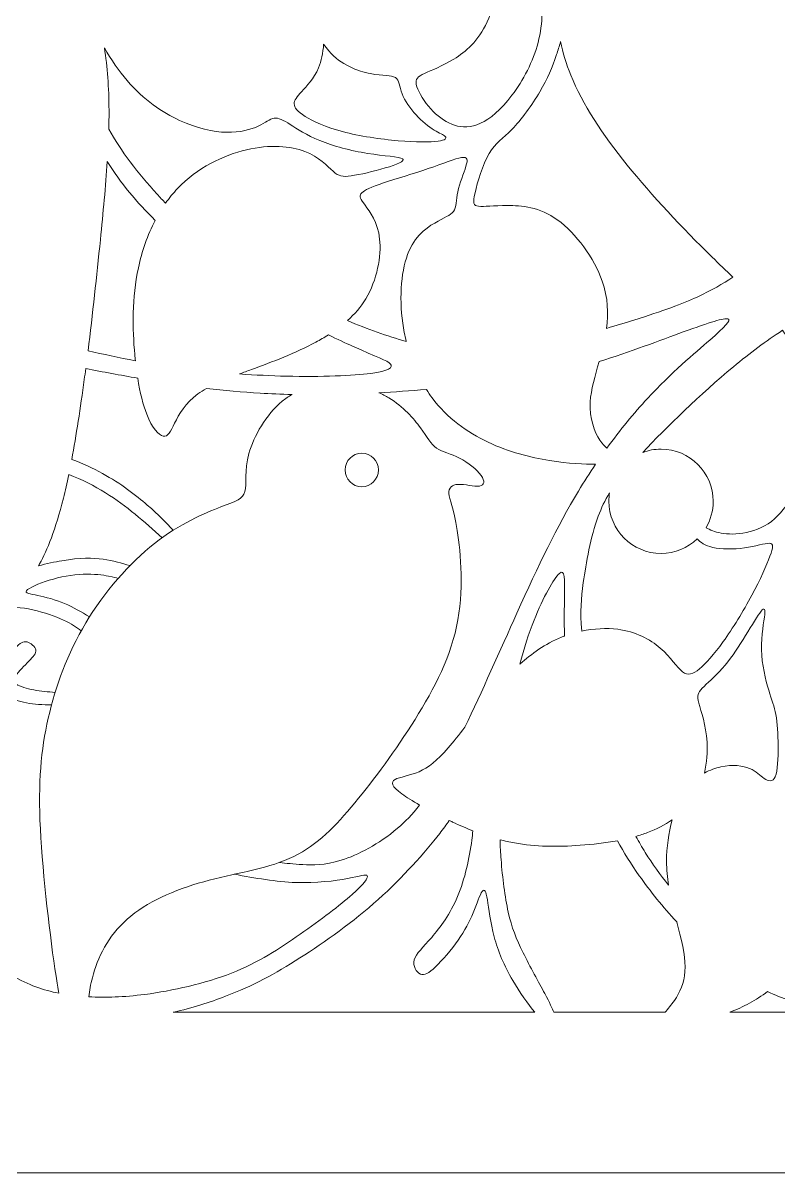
# Model space of a CAD drawing. Header units: millimetres. Extents: x -101 to 100, y -2 to 86.
# Drawn here: x -85.71 to -55.92, y 12.82 to 58.15 of the extents above; entities that cross this region are included whole.
import ezdxf

# ---------------------------------------------------------------- set-up
doc = ezdxf.new("R2010")
doc.units = ezdxf.units.MM
doc.header["$MEASUREMENT"] = 0
doc.layers.add('Layer 1', color=7, linetype='Continuous')

msp = doc.modelspace()

# ---------------------------------------------------------------- linework, layer by layer
at = {"layer": 'Layer 1', "lineweight": 9}
for points, knots in [([(-0.752, 86.205), (-3.659, 86.205), (-6.567, 86.205), (-11.62, 85.466), (-11.62, 85.466), (-16.674, 84.728), (-23.874, 83.251), (-31.419, 81.174), (-31.419, 81.174), (-38.965, 79.097), (-46.857, 76.421), (-54.61, 74.436), (-54.61, 74.436), (-62.364, 72.452), (-69.979, 71.159), (-76.671, 71.113), (-76.671, 71.113), (-83.363, 71.067), (-89.132, 72.267), (-93.101, 73.536), (-93.101, 73.536), (-97.07, 74.805), (-99.239, 76.144), (-101.408, 77.482), (-101.408, 77.482), (-101.408, 77.482), (-101.408, 12.824), (-101.408, 12.824), (-101.408, 12.824), (-101.408, 12.824), (-0.752, 12.824), (-0.752, 12.824), (-0.752, 12.824), (-0.752, 12.824), (99.904, 12.824), (99.904, 12.824), (99.904, 12.824), (99.904, 12.824), (99.904, 77.482), (99.904, 77.482), (99.904, 77.482), (97.735, 76.144), (95.566, 74.805), (91.597, 73.536), (91.597, 73.536), (87.628, 72.267), (81.859, 71.067), (75.167, 71.113), (75.167, 71.113), (68.475, 71.159), (60.86, 72.452), (53.106, 74.436), (53.106, 74.436), (45.353, 76.421), (37.461, 79.097), (29.915, 81.174), (29.915, 81.174), (22.37, 83.251), (15.17, 84.728), (10.116, 85.466), (10.116, 85.466), (5.063, 86.205), (2.155, 86.205), (-0.752, 86.205)], [0, 0, 0, 0, 0.058824, 0.058824, 0.058824, 0.058824, 0.117647, 0.117647, 0.117647, 0.117647, 0.176471, 0.176471, 0.176471, 0.176471, 0.235294, 0.235294, 0.235294, 0.235294, 0.294118, 0.294118, 0.294118, 0.294118, 0.352941, 0.352941, 0.352941, 0.352941, 0.411765, 0.411765, 0.411765, 0.411765, 0.470588, 0.470588, 0.470588, 0.470588, 0.529412, 0.529412, 0.529412, 0.529412, 0.588235, 0.588235, 0.588235, 0.588235, 0.647059, 0.647059, 0.647059, 0.647059, 0.705882, 0.705882, 0.705882, 0.705882, 0.764706, 0.764706, 0.764706, 0.764706, 0.823529, 0.823529, 0.823529, 0.823529, 0.882353, 0.882353, 0.882353, 0.882353, 1, 1, 1, 1]), ([(-67.096, 63.403), (-67.09, 63.397), (-67.084, 63.391), (-67.079, 63.386), (-67.079, 63.386), (-66.467, 62.774), (-66.167, 62.186), (-65.89, 61.476), (-65.89, 61.476), (-65.613, 60.767), (-65.359, 59.936), (-65.284, 59.134), (-65.284, 59.134), (-65.209, 58.332), (-65.313, 57.559), (-65.596, 56.821), (-65.596, 56.821), (-65.879, 56.082), (-66.34, 55.378), (-66.773, 54.905), (-66.773, 54.905), (-67.205, 54.432), (-67.609, 54.19), (-67.967, 54.098), (-67.967, 54.098), (-68.325, 54.005), (-68.636, 54.063), (-68.93, 54.207), (-68.93, 54.207), (-69.225, 54.351), (-69.502, 54.582), (-69.738, 54.871), (-69.738, 54.871), (-69.975, 55.159), (-70.171, 55.505), (-70.217, 55.724), (-70.217, 55.724), (-70.263, 55.944), (-70.159, 56.036), (-69.893, 56.16), (-69.893, 56.16), (-69.626, 56.284), (-69.197, 56.441), (-68.735, 56.726), (-68.735, 56.726), (-68.272, 57.012), (-67.776, 57.427), (-67.424, 58.194), (-67.424, 58.194), (-67.072, 58.962), (-66.864, 60.081), (-66.887, 61.235), (-66.887, 61.235), (-66.902, 61.969), (-67.01, 62.717), (-67.096, 63.403)], [0, 0, 0, 0, 0.066667, 0.066667, 0.066667, 0.066667, 0.133333, 0.133333, 0.133333, 0.133333, 0.2, 0.2, 0.2, 0.2, 0.266667, 0.266667, 0.266667, 0.266667, 0.333333, 0.333333, 0.333333, 0.333333, 0.4, 0.4, 0.4, 0.4, 0.466667, 0.466667, 0.466667, 0.466667, 0.533333, 0.533333, 0.533333, 0.533333, 0.6, 0.6, 0.6, 0.6, 0.666667, 0.666667, 0.666667, 0.666667, 0.733333, 0.733333, 0.733333, 0.733333, 0.8, 0.8, 0.8, 0.8, 0.866667, 0.866667, 0.866667, 0.866667, 1, 1, 1, 1]), ([(-82.507, 57.167), (-82.39, 56.427), (-82.328, 55.609), (-82.324, 54.708), (-82.324, 54.708), (-82.323, 54.467), (-82.327, 54.22), (-82.334, 53.968), (-82.334, 53.968), (-81.866, 53.111), (-81.176, 52.219), (-80.431, 51.401), (-80.431, 51.401), (-80.321, 51.281), (-80.21, 51.162), (-80.098, 51.045), (-80.098, 51.045), (-79.953, 51.251), (-79.795, 51.445), (-79.625, 51.624), (-79.625, 51.624), (-78.852, 52.437), (-77.825, 52.933), (-76.905, 53.15), (-76.905, 53.15), (-75.985, 53.366), (-75.172, 53.303), (-74.606, 53.086), (-74.606, 53.086), (-74.041, 52.87), (-73.724, 52.501), (-73.496, 52.302), (-73.496, 52.302), (-73.268, 52.103), (-73.13, 52.074), (-72.786, 52.123), (-72.786, 52.123), (-72.443, 52.172), (-71.895, 52.299), (-71.442, 52.434), (-71.442, 52.434), (-70.989, 52.57), (-70.632, 52.714), (-70.756, 52.798), (-70.756, 52.798), (-70.88, 52.881), (-71.485, 52.905), (-72.137, 53.008), (-72.137, 53.008), (-72.789, 53.112), (-73.487, 53.297), (-74.018, 53.513), (-74.018, 53.513), (-74.549, 53.73), (-74.912, 53.978), (-75.186, 54.151), (-75.186, 54.151), (-75.46, 54.324), (-75.645, 54.422), (-75.818, 54.396), (-75.818, 54.396), (-75.991, 54.37), (-76.153, 54.22), (-76.444, 54.084), (-76.444, 54.084), (-76.735, 53.949), (-77.156, 53.828), (-77.687, 53.839), (-77.687, 53.839), (-78.218, 53.851), (-78.858, 53.995), (-79.542, 54.309), (-79.542, 54.309), (-80.225, 54.624), (-80.952, 55.108), (-81.613, 55.881), (-81.613, 55.881), (-81.935, 56.258), (-82.242, 56.704), (-82.507, 57.167)], [0, 0, 0, 0, 0.047619, 0.047619, 0.047619, 0.047619, 0.095238, 0.095238, 0.095238, 0.095238, 0.142857, 0.142857, 0.142857, 0.142857, 0.190476, 0.190476, 0.190476, 0.190476, 0.238095, 0.238095, 0.238095, 0.238095, 0.285714, 0.285714, 0.285714, 0.285714, 0.333333, 0.333333, 0.333333, 0.333333, 0.380952, 0.380952, 0.380952, 0.380952, 0.428571, 0.428571, 0.428571, 0.428571, 0.47619, 0.47619, 0.47619, 0.47619, 0.52381, 0.52381, 0.52381, 0.52381, 0.571429, 0.571429, 0.571429, 0.571429, 0.619048, 0.619048, 0.619048, 0.619048, 0.666667, 0.666667, 0.666667, 0.666667, 0.714286, 0.714286, 0.714286, 0.714286, 0.761905, 0.761905, 0.761905, 0.761905, 0.809524, 0.809524, 0.809524, 0.809524, 0.857143, 0.857143, 0.857143, 0.857143, 0.904762, 0.904762, 0.904762, 0.904762, 1, 1, 1, 1]), ([(-73.868, 57.315), (-73.805, 57.219), (-73.738, 57.129), (-73.666, 57.047), (-73.666, 57.047), (-73.187, 56.493), (-72.518, 56.25), (-72.022, 56.152), (-72.022, 56.152), (-71.526, 56.054), (-71.203, 56.101), (-71.041, 55.997), (-71.041, 55.997), (-70.88, 55.893), (-70.88, 55.639), (-70.776, 55.362), (-70.776, 55.362), (-70.672, 55.085), (-70.464, 54.785), (-70.228, 54.528), (-70.228, 54.528), (-69.991, 54.272), (-69.726, 54.058), (-69.512, 53.926), (-69.512, 53.926), (-69.299, 53.793), (-69.137, 53.741), (-69.077, 53.675), (-69.077, 53.675), (-69.016, 53.608), (-69.057, 53.528), (-69.359, 53.487), (-69.359, 53.487), (-69.662, 53.447), (-70.228, 53.447), (-70.926, 53.507), (-70.926, 53.507), (-71.624, 53.568), (-72.455, 53.689), (-73.121, 53.865), (-73.121, 53.865), (-73.787, 54.041), (-74.289, 54.272), (-74.598, 54.465), (-74.598, 54.465), (-74.906, 54.658), (-75.022, 54.814), (-75.027, 54.958), (-75.027, 54.958), (-75.033, 55.103), (-74.929, 55.235), (-74.733, 55.446), (-74.733, 55.446), (-74.537, 55.656), (-74.249, 55.945), (-74.07, 56.383), (-74.07, 56.383), (-73.962, 56.648), (-73.894, 56.969), (-73.868, 57.315)], [0, 0, 0, 0, 0.0625, 0.0625, 0.0625, 0.0625, 0.125, 0.125, 0.125, 0.125, 0.1875, 0.1875, 0.1875, 0.1875, 0.25, 0.25, 0.25, 0.25, 0.3125, 0.3125, 0.3125, 0.3125, 0.375, 0.375, 0.375, 0.375, 0.4375, 0.4375, 0.4375, 0.4375, 0.5, 0.5, 0.5, 0.5, 0.5625, 0.5625, 0.5625, 0.5625, 0.625, 0.625, 0.625, 0.625, 0.6875, 0.6875, 0.6875, 0.6875, 0.75, 0.75, 0.75, 0.75, 0.8125, 0.8125, 0.8125, 0.8125, 0.875, 0.875, 0.875, 0.875, 1, 1, 1, 1]), ([(-62.722, 46.112), (-62.34, 46.222), (-61.976, 46.333), (-61.644, 46.437), (-61.644, 46.437), (-60.493, 46.797), (-59.732, 47.08), (-59.146, 47.348), (-59.146, 47.348), (-58.561, 47.616), (-58.151, 47.87), (-57.741, 48.125), (-57.741, 48.125), (-58.01, 48.386), (-58.286, 48.651), (-58.562, 48.922), (-58.562, 48.922), (-59.739, 50.075), (-60.927, 51.333), (-61.908, 52.55), (-61.908, 52.55), (-62.888, 53.767), (-63.661, 54.944), (-64.129, 56.092), (-64.129, 56.092), (-64.309, 56.534), (-64.443, 56.973), (-64.537, 57.414), (-64.537, 57.414), (-64.581, 57.23), (-64.635, 57.064), (-64.688, 56.905), (-64.688, 56.905), (-64.863, 56.389), (-65.042, 55.956), (-65.347, 55.44), (-65.347, 55.44), (-65.653, 54.924), (-66.086, 54.324), (-66.446, 53.952), (-66.446, 53.952), (-66.807, 53.58), (-67.095, 53.435), (-67.346, 53.005), (-67.346, 53.005), (-67.597, 52.576), (-67.811, 51.86), (-67.903, 51.454), (-67.903, 51.454), (-67.995, 51.047), (-67.966, 50.949), (-67.761, 50.926), (-67.761, 50.926), (-67.557, 50.903), (-67.176, 50.955), (-66.628, 50.955), (-66.628, 50.955), (-66.08, 50.955), (-65.365, 50.903), (-64.646, 50.383), (-64.646, 50.383), (-63.928, 49.864), (-63.207, 48.878), (-62.89, 47.975), (-62.89, 47.975), (-62.659, 47.318), (-62.642, 46.705), (-62.722, 46.112)], [0, 0, 0, 0, 0.055556, 0.055556, 0.055556, 0.055556, 0.111111, 0.111111, 0.111111, 0.111111, 0.166667, 0.166667, 0.166667, 0.166667, 0.222222, 0.222222, 0.222222, 0.222222, 0.277778, 0.277778, 0.277778, 0.277778, 0.333333, 0.333333, 0.333333, 0.333333, 0.388889, 0.388889, 0.388889, 0.388889, 0.444444, 0.444444, 0.444444, 0.444444, 0.5, 0.5, 0.5, 0.5, 0.555556, 0.555556, 0.555556, 0.555556, 0.611111, 0.611111, 0.611111, 0.611111, 0.666667, 0.666667, 0.666667, 0.666667, 0.722222, 0.722222, 0.722222, 0.722222, 0.777778, 0.777778, 0.777778, 0.777778, 0.833333, 0.833333, 0.833333, 0.833333, 0.888889, 0.888889, 0.888889, 0.888889, 1, 1, 1, 1]), ([(-83.151, 45.229), (-82.971, 46.671), (-82.811, 48.163), (-82.665, 49.608), (-82.665, 49.608), (-82.557, 50.673), (-82.458, 51.712), (-82.394, 52.693), (-82.394, 52.693), (-81.87, 51.839), (-81.23, 51.077), (-80.507, 50.37), (-80.507, 50.37), (-80.808, 49.792), (-81.03, 49.154), (-81.169, 48.5), (-81.169, 48.5), (-81.419, 47.32), (-81.402, 46.091), (-81.31, 45.079), (-81.31, 45.079), (-81.302, 44.995), (-81.294, 44.913), (-81.286, 44.832), (-81.286, 44.832), (-81.938, 44.957), (-82.545, 45.093), (-83.151, 45.229)], [0, 0, 0, 0, 0.125, 0.125, 0.125, 0.125, 0.25, 0.25, 0.25, 0.25, 0.375, 0.375, 0.375, 0.375, 0.5, 0.5, 0.5, 0.5, 0.625, 0.625, 0.625, 0.625, 0.75, 0.75, 0.75, 0.75, 1, 1, 1, 1]), ([(-72.931, 46.417), (-72.146, 46.089), (-71.364, 45.807), (-70.61, 45.597), (-70.61, 45.597), (-70.669, 45.833), (-70.716, 46.073), (-70.75, 46.314), (-70.75, 46.314), (-70.903, 47.384), (-70.805, 48.468), (-70.505, 49.161), (-70.505, 49.161), (-70.205, 49.853), (-69.703, 50.153), (-69.354, 50.34), (-69.354, 50.34), (-69.005, 50.528), (-68.809, 50.603), (-68.716, 50.79), (-68.716, 50.79), (-68.624, 50.978), (-68.635, 51.278), (-68.552, 51.624), (-68.552, 51.624), (-68.468, 51.97), (-68.289, 52.362), (-68.232, 52.593), (-68.232, 52.593), (-68.174, 52.824), (-68.238, 52.893), (-68.535, 52.821), (-68.535, 52.821), (-68.832, 52.749), (-69.362, 52.535), (-69.965, 52.333), (-69.965, 52.333), (-70.568, 52.132), (-71.243, 51.941), (-71.682, 51.788), (-71.682, 51.788), (-72.12, 51.635), (-72.322, 51.52), (-72.397, 51.416), (-72.397, 51.416), (-72.472, 51.312), (-72.42, 51.22), (-72.235, 50.969), (-72.235, 50.969), (-72.051, 50.718), (-71.733, 50.309), (-71.661, 49.633), (-71.661, 49.633), (-71.589, 48.959), (-71.762, 48.018), (-72.207, 47.28), (-72.207, 47.28), (-72.401, 46.956), (-72.648, 46.672), (-72.931, 46.417)], [0, 0, 0, 0, 0.0625, 0.0625, 0.0625, 0.0625, 0.125, 0.125, 0.125, 0.125, 0.1875, 0.1875, 0.1875, 0.1875, 0.25, 0.25, 0.25, 0.25, 0.3125, 0.3125, 0.3125, 0.3125, 0.375, 0.375, 0.375, 0.375, 0.4375, 0.4375, 0.4375, 0.4375, 0.5, 0.5, 0.5, 0.5, 0.5625, 0.5625, 0.5625, 0.5625, 0.625, 0.625, 0.625, 0.625, 0.6875, 0.6875, 0.6875, 0.6875, 0.75, 0.75, 0.75, 0.75, 0.8125, 0.8125, 0.8125, 0.8125, 0.875, 0.875, 0.875, 0.875, 1, 1, 1, 1]), ([(-63.016, 44.804), (-63.173, 44.238), (-63.334, 43.696), (-63.363, 43.218), (-63.363, 43.218), (-63.403, 42.561), (-63.195, 42.024), (-62.979, 41.701), (-62.979, 41.701), (-62.887, 41.564), (-62.794, 41.465), (-62.709, 41.389), (-62.709, 41.389), (-62.185, 42.111), (-61.643, 42.77), (-61.105, 43.352), (-61.105, 43.352), (-60.171, 44.361), (-59.248, 45.134), (-58.653, 45.653), (-58.653, 45.653), (-58.059, 46.173), (-57.794, 46.438), (-57.938, 46.484), (-57.938, 46.484), (-58.082, 46.53), (-58.636, 46.357), (-59.698, 45.971), (-59.698, 45.971), (-60.584, 45.648), (-61.825, 45.176), (-63.016, 44.804)], [0, 0, 0, 0, 0.111111, 0.111111, 0.111111, 0.111111, 0.222222, 0.222222, 0.222222, 0.222222, 0.333333, 0.333333, 0.333333, 0.333333, 0.444444, 0.444444, 0.444444, 0.444444, 0.555556, 0.555556, 0.555556, 0.555556, 0.666667, 0.666667, 0.666667, 0.666667, 0.777778, 0.777778, 0.777778, 0.777778, 1, 1, 1, 1]), ([(-73.681, 45.856), (-73.84, 45.756), (-74.005, 45.66), (-74.174, 45.569), (-74.174, 45.569), (-74.981, 45.134), (-75.881, 44.799), (-76.715, 44.49), (-76.715, 44.49), (-76.874, 44.432), (-77.03, 44.374), (-77.183, 44.316), (-77.183, 44.316), (-76.56, 44.273), (-75.936, 44.243), (-75.345, 44.228), (-75.345, 44.228), (-73.94, 44.194), (-72.717, 44.246), (-72.01, 44.34), (-72.01, 44.34), (-71.303, 44.434), (-71.112, 44.57), (-71.23, 44.707), (-71.23, 44.707), (-71.348, 44.844), (-71.776, 44.983), (-72.725, 45.41), (-72.725, 45.41), (-73.004, 45.536), (-73.328, 45.686), (-73.681, 45.856)], [0, 0, 0, 0, 0.111111, 0.111111, 0.111111, 0.111111, 0.222222, 0.222222, 0.222222, 0.222222, 0.333333, 0.333333, 0.333333, 0.333333, 0.444444, 0.444444, 0.444444, 0.444444, 0.555556, 0.555556, 0.555556, 0.555556, 0.666667, 0.666667, 0.666667, 0.666667, 0.777778, 0.777778, 0.777778, 0.777778, 1, 1, 1, 1]), ([(-55.789, 46.036), (-56.438, 45.61), (-57.071, 45.137), (-57.722, 44.598), (-57.722, 44.598), (-59.011, 43.53), (-60.375, 42.201), (-61.296, 41.222), (-61.296, 41.222), (-61.071, 41.307), (-60.827, 41.353), (-60.572, 41.353), (-60.572, 41.353), (-59.437, 41.353), (-58.517, 40.433), (-58.517, 39.298), (-58.517, 39.298), (-58.517, 38.917), (-58.62, 38.561), (-58.801, 38.255), (-58.801, 38.255), (-58.632, 38.173), (-58.463, 38.091), (-58.202, 38.044), (-58.202, 38.044), (-57.942, 37.998), (-57.59, 37.986), (-57.209, 38.067), (-57.209, 38.067), (-56.829, 38.148), (-56.419, 38.321), (-56.096, 38.606), (-56.096, 38.606), (-55.773, 38.892), (-55.536, 39.29), (-55.15, 39.743), (-55.15, 39.743), (-54.883, 40.055), (-54.546, 40.394), (-54.167, 40.699), (-54.167, 40.699), (-54.181, 41.112), (-54.184, 41.649), (-54.258, 42.247), (-54.258, 42.247), (-54.385, 43.268), (-54.72, 44.468), (-55.47, 45.593), (-55.47, 45.593), (-55.569, 45.742), (-55.676, 45.89), (-55.789, 46.036)], [0, 0, 0, 0, 0.071429, 0.071429, 0.071429, 0.071429, 0.142857, 0.142857, 0.142857, 0.142857, 0.214286, 0.214286, 0.214286, 0.214286, 0.285714, 0.285714, 0.285714, 0.285714, 0.357143, 0.357143, 0.357143, 0.357143, 0.428571, 0.428571, 0.428571, 0.428571, 0.5, 0.5, 0.5, 0.5, 0.571429, 0.571429, 0.571429, 0.571429, 0.642857, 0.642857, 0.642857, 0.642857, 0.714286, 0.714286, 0.714286, 0.714286, 0.785714, 0.785714, 0.785714, 0.785714, 0.857143, 0.857143, 0.857143, 0.857143, 1, 1, 1, 1]), ([(-84.59, 31.269), (-84.932, 31.28), (-85.274, 31.29), (-85.58, 31.353), (-85.58, 31.353), (-85.887, 31.416), (-86.158, 31.531), (-86.389, 31.543), (-86.389, 31.543), (-86.619, 31.554), (-86.81, 31.462), (-87.266, 31.058), (-87.266, 31.058), (-87.721, 30.654), (-88.442, 29.939), (-88.924, 29.368), (-88.924, 29.368), (-89.406, 28.797), (-89.648, 28.37), (-89.795, 27.764), (-89.795, 27.764), (-89.942, 27.158), (-89.994, 26.374), (-89.839, 25.491), (-89.839, 25.491), (-89.683, 24.609), (-89.319, 23.628), (-88.65, 22.748), (-88.65, 22.748), (-87.981, 21.868), (-87.006, 21.089), (-86.149, 20.602), (-86.149, 20.602), (-85.495, 20.229), (-84.909, 20.027), (-84.302, 19.908), (-84.302, 19.908), (-84.337, 20.107), (-84.374, 20.331), (-84.413, 20.584), (-84.413, 20.584), (-84.637, 22.055), (-84.937, 24.525), (-85.03, 26.382), (-85.03, 26.382), (-85.122, 28.24), (-85.007, 29.486), (-84.718, 30.749), (-84.718, 30.749), (-84.43, 32.013), (-83.968, 33.293), (-83.241, 34.505), (-83.241, 34.505), (-82.514, 35.716), (-81.522, 36.859), (-80.53, 37.637), (-80.53, 37.637), (-79.538, 38.416), (-78.545, 38.832), (-77.922, 39.074), (-77.922, 39.074), (-77.299, 39.316), (-77.045, 39.385), (-76.97, 39.68), (-76.97, 39.68), (-76.895, 39.974), (-76.999, 40.493), (-76.809, 41.18), (-76.809, 41.18), (-76.619, 41.866), (-76.134, 42.72), (-75.499, 43.239), (-75.499, 43.239), (-75.375, 43.341), (-75.245, 43.429), (-75.111, 43.506), (-75.111, 43.506), (-75.545, 43.517), (-75.959, 43.536), (-76.37, 43.56), (-76.37, 43.56), (-77.077, 43.602), (-77.775, 43.663), (-78.485, 43.745), (-78.485, 43.745), (-78.606, 43.677), (-78.719, 43.607), (-78.821, 43.533), (-78.821, 43.533), (-79.325, 43.167), (-79.568, 42.716), (-79.738, 42.382), (-79.738, 42.382), (-79.908, 42.047), (-80.006, 41.828), (-80.185, 41.863), (-80.185, 41.863), (-80.364, 41.897), (-80.624, 42.186), (-80.837, 42.728), (-80.837, 42.728), (-80.98, 43.091), (-81.102, 43.569), (-81.195, 44.149), (-81.195, 44.149), (-81.87, 44.268), (-82.556, 44.397), (-83.241, 44.527), (-83.241, 44.527), (-83.261, 44.382), (-83.28, 44.237), (-83.299, 44.093), (-83.299, 44.093), (-83.452, 42.972), (-83.618, 41.898), (-83.796, 40.949), (-83.796, 40.949), (-83.373, 40.791), (-82.959, 40.602), (-82.575, 40.39), (-82.575, 40.39), (-81.868, 40.001), (-81.262, 39.534), (-80.815, 39.148), (-80.815, 39.148), (-80.368, 38.763), (-80.079, 38.46), (-79.791, 38.157)], [0, 0, 0, 0, 0.030303, 0.030303, 0.030303, 0.030303, 0.060606, 0.060606, 0.060606, 0.060606, 0.090909, 0.090909, 0.090909, 0.090909, 0.121212, 0.121212, 0.121212, 0.121212, 0.151515, 0.151515, 0.151515, 0.151515, 0.181818, 0.181818, 0.181818, 0.181818, 0.212121, 0.212121, 0.212121, 0.212121, 0.242424, 0.242424, 0.242424, 0.242424, 0.272727, 0.272727, 0.272727, 0.272727, 0.30303, 0.30303, 0.30303, 0.30303, 0.333333, 0.333333, 0.333333, 0.333333, 0.363636, 0.363636, 0.363636, 0.363636, 0.393939, 0.393939, 0.393939, 0.393939, 0.424242, 0.424242, 0.424242, 0.424242, 0.454545, 0.454545, 0.454545, 0.454545, 0.484848, 0.484848, 0.484848, 0.484848, 0.515152, 0.515152, 0.515152, 0.515152, 0.545455, 0.545455, 0.545455, 0.545455, 0.575758, 0.575758, 0.575758, 0.575758, 0.606061, 0.606061, 0.606061, 0.606061, 0.636364, 0.636364, 0.636364, 0.636364, 0.666667, 0.666667, 0.666667, 0.666667, 0.69697, 0.69697, 0.69697, 0.69697, 0.727273, 0.727273, 0.727273, 0.727273, 0.757576, 0.757576, 0.757576, 0.757576, 0.787879, 0.787879, 0.787879, 0.787879, 0.818182, 0.818182, 0.818182, 0.818182, 0.848485, 0.848485, 0.848485, 0.848485, 0.878788, 0.878788, 0.878788, 0.878788, 0.909091, 0.909091, 0.909091, 0.909091, 0.939394, 0.939394, 0.939394, 0.939394, 1, 1, 1, 1]), ([(-77.388, 24.597), (-76.565, 24.449), (-75.743, 24.301), (-74.956, 24.273), (-74.956, 24.273), (-74.17, 24.245), (-73.42, 24.337), (-72.924, 24.43), (-72.924, 24.43), (-72.428, 24.522), (-72.185, 24.614), (-72.148, 24.536), (-72.148, 24.536), (-72.11, 24.458), (-72.278, 24.21), (-72.748, 23.795), (-72.748, 23.795), (-73.218, 23.38), (-73.991, 22.797), (-74.796, 22.232), (-74.796, 22.232), (-75.601, 21.666), (-76.437, 21.118), (-77.493, 20.703), (-77.493, 20.703), (-78.549, 20.287), (-79.824, 20.005), (-80.914, 19.863), (-80.914, 19.863), (-81.743, 19.756), (-82.466, 19.73), (-83.125, 19.767), (-83.125, 19.767), (-83.093, 20.004), (-83.049, 20.259), (-82.982, 20.521), (-82.982, 20.521), (-82.78, 21.306), (-82.364, 22.159), (-81.609, 22.829), (-81.609, 22.829), (-80.853, 23.498), (-79.757, 23.982), (-78.592, 24.305), (-78.592, 24.305), (-77.426, 24.628), (-76.192, 24.79), (-75.223, 25.217), (-75.223, 25.217), (-74.253, 25.644), (-73.549, 26.336), (-72.782, 27.242), (-72.782, 27.242), (-72.015, 28.148), (-71.184, 29.267), (-70.411, 30.472), (-70.411, 30.472), (-69.638, 31.678), (-68.923, 32.97), (-68.629, 34.361), (-68.629, 34.361), (-68.334, 35.751), (-68.461, 37.239), (-68.606, 38.145), (-68.606, 38.145), (-68.75, 39.051), (-68.911, 39.374), (-68.929, 39.599), (-68.929, 39.599), (-68.946, 39.824), (-68.819, 39.951), (-68.565, 39.962), (-68.565, 39.962), (-68.311, 39.974), (-67.93, 39.87), (-67.729, 39.899), (-67.729, 39.899), (-67.527, 39.928), (-67.504, 40.089), (-67.665, 40.314), (-67.665, 40.314), (-67.827, 40.539), (-68.173, 40.828), (-68.513, 41.001), (-68.513, 41.001), (-68.854, 41.174), (-69.188, 41.232), (-69.419, 41.393), (-69.419, 41.393), (-69.65, 41.554), (-69.777, 41.82), (-70.048, 42.189), (-70.048, 42.189), (-70.319, 42.558), (-70.734, 43.032), (-71.3, 43.372), (-71.3, 43.372), (-71.423, 43.446), (-71.555, 43.515), (-71.692, 43.576), (-71.692, 43.576), (-71.085, 43.609), (-70.447, 43.653), (-69.816, 43.702), (-69.816, 43.702), (-69.746, 43.591), (-69.673, 43.483), (-69.596, 43.38), (-69.596, 43.38), (-68.999, 42.573), (-68.209, 42.013), (-67.39, 41.626), (-67.39, 41.626), (-66.57, 41.24), (-65.722, 41.026), (-64.972, 40.905), (-64.972, 40.905), (-64.222, 40.784), (-63.57, 40.755), (-63.149, 40.761), (-63.149, 40.761), (-63.381, 40.419), (-63.608, 40.064), (-63.828, 39.7), (-63.828, 39.7), (-64.67, 38.304), (-65.409, 36.758), (-66.251, 34.894), (-66.251, 34.894), (-66.913, 33.43), (-67.639, 31.769), (-68.3, 30.397), (-68.3, 30.397), (-68.532, 30.1), (-68.76, 29.812), (-68.966, 29.575), (-68.966, 29.575), (-69.399, 29.079), (-69.74, 28.802), (-70.109, 28.641), (-70.109, 28.641), (-70.478, 28.479), (-70.876, 28.433), (-71.055, 28.329), (-71.055, 28.329), (-71.234, 28.225), (-71.193, 28.064), (-70.781, 27.764), (-70.781, 27.764), (-70.606, 27.637), (-70.365, 27.485), (-70.084, 27.324), (-70.084, 27.324), (-70.37, 26.962), (-70.655, 26.668), (-70.958, 26.408), (-70.958, 26.408), (-71.685, 25.785), (-72.516, 25.358), (-73.173, 25.151), (-73.173, 25.151), (-73.831, 24.943), (-74.316, 24.954), (-74.692, 24.977), (-74.692, 24.977), (-75.069, 24.999), (-75.338, 25.032), (-75.607, 25.065)], [0, 0, 0, 0, 0.023256, 0.023256, 0.023256, 0.023256, 0.046512, 0.046512, 0.046512, 0.046512, 0.069767, 0.069767, 0.069767, 0.069767, 0.093023, 0.093023, 0.093023, 0.093023, 0.116279, 0.116279, 0.116279, 0.116279, 0.139535, 0.139535, 0.139535, 0.139535, 0.162791, 0.162791, 0.162791, 0.162791, 0.186047, 0.186047, 0.186047, 0.186047, 0.209302, 0.209302, 0.209302, 0.209302, 0.232558, 0.232558, 0.232558, 0.232558, 0.255814, 0.255814, 0.255814, 0.255814, 0.27907, 0.27907, 0.27907, 0.27907, 0.302326, 0.302326, 0.302326, 0.302326, 0.325581, 0.325581, 0.325581, 0.325581, 0.348837, 0.348837, 0.348837, 0.348837, 0.372093, 0.372093, 0.372093, 0.372093, 0.395349, 0.395349, 0.395349, 0.395349, 0.418605, 0.418605, 0.418605, 0.418605, 0.44186, 0.44186, 0.44186, 0.44186, 0.465116, 0.465116, 0.465116, 0.465116, 0.488372, 0.488372, 0.488372, 0.488372, 0.511628, 0.511628, 0.511628, 0.511628, 0.534884, 0.534884, 0.534884, 0.534884, 0.55814, 0.55814, 0.55814, 0.55814, 0.581395, 0.581395, 0.581395, 0.581395, 0.604651, 0.604651, 0.604651, 0.604651, 0.627907, 0.627907, 0.627907, 0.627907, 0.651163, 0.651163, 0.651163, 0.651163, 0.674419, 0.674419, 0.674419, 0.674419, 0.697674, 0.697674, 0.697674, 0.697674, 0.72093, 0.72093, 0.72093, 0.72093, 0.744186, 0.744186, 0.744186, 0.744186, 0.767442, 0.767442, 0.767442, 0.767442, 0.790698, 0.790698, 0.790698, 0.790698, 0.813953, 0.813953, 0.813953, 0.813953, 0.837209, 0.837209, 0.837209, 0.837209, 0.860465, 0.860465, 0.860465, 0.860465, 0.883721, 0.883721, 0.883721, 0.883721, 0.906977, 0.906977, 0.906977, 0.906977, 0.930233, 0.930233, 0.930233, 0.930233, 0.953488, 0.953488, 0.953488, 0.953488, 1, 1, 1, 1]), ([(-72.363, 41.188), (-72, 41.188), (-71.706, 40.894), (-71.706, 40.531), (-71.706, 40.531), (-71.706, 40.167), (-72, 39.873), (-72.363, 39.873), (-72.363, 39.873), (-72.726, 39.873), (-73.021, 40.167), (-73.021, 40.531), (-73.021, 40.531), (-73.021, 40.894), (-72.726, 41.188), (-72.363, 41.188)], [0, 0, 0, 0, 0.2, 0.2, 0.2, 0.2, 0.4, 0.4, 0.4, 0.4, 0.6, 0.6, 0.6, 0.6, 1, 1, 1, 1]), ([(-80.229, 37.863), (-80.931, 38.489), (-81.633, 39.115), (-82.457, 39.627), (-82.457, 39.627), (-82.909, 39.908), (-83.398, 40.155), (-83.913, 40.355), (-83.913, 40.355), (-83.982, 40.02), (-84.052, 39.706), (-84.124, 39.415), (-84.124, 39.415), (-84.43, 38.18), (-84.765, 37.372), (-85.059, 36.83), (-85.059, 36.83), (-85.073, 36.804), (-85.087, 36.779), (-85.101, 36.754), (-85.101, 36.754), (-84.78, 36.837), (-84.464, 36.906), (-84.184, 36.955), (-84.184, 36.955), (-83.454, 37.081), (-82.964, 37.07), (-82.556, 37.015), (-82.556, 37.015), (-82.149, 36.959), (-81.824, 36.86), (-81.5, 36.761)], [0, 0, 0, 0, 0.111111, 0.111111, 0.111111, 0.111111, 0.222222, 0.222222, 0.222222, 0.222222, 0.333333, 0.333333, 0.333333, 0.333333, 0.444444, 0.444444, 0.444444, 0.444444, 0.555556, 0.555556, 0.555556, 0.555556, 0.666667, 0.666667, 0.666667, 0.666667, 0.777778, 0.777778, 0.777778, 0.777778, 1, 1, 1, 1]), ([(-63.699, 34.18), (-63.758, 35.005), (-63.73, 35.425), (-63.635, 36.103), (-63.635, 36.103), (-63.531, 36.844), (-63.346, 37.894), (-63.047, 38.71), (-63.047, 38.71), (-62.925, 39.04), (-62.785, 39.332), (-62.6, 39.629), (-62.6, 39.629), (-62.618, 39.521), (-62.627, 39.411), (-62.627, 39.298), (-62.627, 39.298), (-62.627, 38.163), (-61.707, 37.243), (-60.572, 37.243), (-60.572, 37.243), (-60.021, 37.243), (-59.521, 37.46), (-59.152, 37.813), (-59.152, 37.813), (-59.004, 37.682), (-58.857, 37.551), (-58.535, 37.48), (-58.535, 37.48), (-58.213, 37.409), (-57.717, 37.398), (-57.284, 37.458), (-57.284, 37.458), (-56.852, 37.519), (-56.482, 37.652), (-56.307, 37.643), (-56.307, 37.643), (-56.131, 37.634), (-56.148, 37.484), (-56.281, 37.13), (-56.281, 37.13), (-56.413, 36.775), (-56.661, 36.215), (-56.996, 35.592), (-56.996, 35.592), (-57.33, 34.969), (-57.752, 34.282), (-58.121, 33.766), (-58.121, 33.766), (-58.49, 33.25), (-58.807, 32.904), (-59.061, 32.693), (-59.061, 32.693), (-59.315, 32.483), (-59.506, 32.408), (-59.725, 32.575), (-59.725, 32.575), (-59.944, 32.742), (-60.192, 33.152), (-60.601, 33.507), (-60.601, 33.507), (-61.011, 33.861), (-61.582, 34.161), (-62.28, 34.251), (-62.28, 34.251), (-62.724, 34.308), (-63.219, 34.279), (-63.699, 34.18)], [0, 0, 0, 0, 0.055556, 0.055556, 0.055556, 0.055556, 0.111111, 0.111111, 0.111111, 0.111111, 0.166667, 0.166667, 0.166667, 0.166667, 0.222222, 0.222222, 0.222222, 0.222222, 0.277778, 0.277778, 0.277778, 0.277778, 0.333333, 0.333333, 0.333333, 0.333333, 0.388889, 0.388889, 0.388889, 0.388889, 0.444444, 0.444444, 0.444444, 0.444444, 0.5, 0.5, 0.5, 0.5, 0.555556, 0.555556, 0.555556, 0.555556, 0.611111, 0.611111, 0.611111, 0.611111, 0.666667, 0.666667, 0.666667, 0.666667, 0.722222, 0.722222, 0.722222, 0.722222, 0.777778, 0.777778, 0.777778, 0.777778, 0.833333, 0.833333, 0.833333, 0.833333, 0.888889, 0.888889, 0.888889, 0.888889, 1, 1, 1, 1]), ([(-83.096, 34.74), (-83.411, 34.932), (-83.726, 35.124), (-84.079, 35.272), (-84.079, 35.272), (-84.433, 35.419), (-84.825, 35.523), (-85.131, 35.587), (-85.131, 35.587), (-85.436, 35.65), (-85.656, 35.673), (-85.575, 35.774), (-85.575, 35.774), (-85.494, 35.875), (-85.113, 36.054), (-84.681, 36.187), (-84.681, 36.187), (-84.248, 36.319), (-83.763, 36.406), (-83.342, 36.423), (-83.342, 36.423), (-82.921, 36.441), (-82.564, 36.389), (-82.345, 36.349), (-82.345, 36.349), (-82.127, 36.309), (-82.047, 36.281), (-81.968, 36.253)], [0, 0, 0, 0, 0.125, 0.125, 0.125, 0.125, 0.25, 0.25, 0.25, 0.25, 0.375, 0.375, 0.375, 0.375, 0.5, 0.5, 0.5, 0.5, 0.625, 0.625, 0.625, 0.625, 0.75, 0.75, 0.75, 0.75, 1, 1, 1, 1]), ([(-64.373, 33.988), (-64.394, 34.593), (-64.384, 35.11), (-64.378, 35.52), (-64.378, 35.52), (-64.366, 36.247), (-64.366, 36.64), (-64.58, 36.455), (-64.58, 36.455), (-64.793, 36.27), (-65.22, 35.509), (-65.578, 34.609), (-65.578, 34.609), (-65.786, 34.084), (-65.971, 33.513), (-66.132, 32.88), (-66.132, 32.88), (-65.678, 33.282), (-65.144, 33.68), (-64.498, 33.939), (-64.498, 33.939), (-64.457, 33.956), (-64.415, 33.972), (-64.373, 33.988)], [0, 0, 0, 0, 0.142857, 0.142857, 0.142857, 0.142857, 0.285714, 0.285714, 0.285714, 0.285714, 0.428571, 0.428571, 0.428571, 0.428571, 0.571429, 0.571429, 0.571429, 0.571429, 0.714286, 0.714286, 0.714286, 0.714286, 1, 1, 1, 1]), ([(-84.448, 31.765), (-84.727, 31.789), (-85.007, 31.813), (-85.285, 31.865), (-85.285, 31.865), (-85.563, 31.918), (-85.84, 31.999), (-85.979, 32.085), (-85.979, 32.085), (-86.117, 32.172), (-86.117, 32.264), (-86.002, 32.425), (-86.002, 32.425), (-85.887, 32.587), (-85.656, 32.818), (-85.48, 32.996), (-85.48, 32.996), (-85.304, 33.175), (-85.183, 33.302), (-85.209, 33.438), (-85.209, 33.438), (-85.235, 33.573), (-85.408, 33.718), (-85.555, 33.755), (-85.555, 33.755), (-85.702, 33.793), (-85.823, 33.723), (-86.036, 33.493), (-86.036, 33.493), (-86.25, 33.262), (-86.556, 32.87), (-86.988, 32.434), (-86.988, 32.434), (-87.421, 31.999), (-87.981, 31.52), (-88.465, 31.052), (-88.465, 31.052), (-88.95, 30.585), (-89.359, 30.129), (-89.645, 29.749), (-89.645, 29.749), (-89.931, 29.368), (-90.092, 29.062), (-90.207, 28.927), (-90.207, 28.927), (-90.323, 28.791), (-90.392, 28.826), (-90.401, 29.192), (-90.401, 29.192), (-90.409, 29.558), (-90.358, 30.256), (-90.21, 30.92), (-90.21, 30.92), (-90.063, 31.583), (-89.821, 32.212), (-89.455, 32.795), (-89.455, 32.795), (-89.088, 33.377), (-88.598, 33.914), (-88.113, 34.309), (-88.113, 34.309), (-87.629, 34.704), (-87.15, 34.958), (-86.686, 35.062), (-86.686, 35.062), (-86.221, 35.166), (-85.771, 35.119), (-85.324, 35.019), (-85.324, 35.019), (-84.877, 34.918), (-84.433, 34.762), (-84.116, 34.615), (-84.116, 34.615), (-83.8, 34.468), (-83.611, 34.33), (-83.423, 34.192)], [0, 0, 0, 0, 0.05, 0.05, 0.05, 0.05, 0.1, 0.1, 0.1, 0.1, 0.15, 0.15, 0.15, 0.15, 0.2, 0.2, 0.2, 0.2, 0.25, 0.25, 0.25, 0.25, 0.3, 0.3, 0.3, 0.3, 0.35, 0.35, 0.35, 0.35, 0.4, 0.4, 0.4, 0.4, 0.45, 0.45, 0.45, 0.45, 0.5, 0.5, 0.5, 0.5, 0.55, 0.55, 0.55, 0.55, 0.6, 0.6, 0.6, 0.6, 0.65, 0.65, 0.65, 0.65, 0.7, 0.7, 0.7, 0.7, 0.75, 0.75, 0.75, 0.75, 0.8, 0.8, 0.8, 0.8, 0.85, 0.85, 0.85, 0.85, 0.9, 0.9, 0.9, 0.9, 1, 1, 1, 1]), ([(-58.864, 28.585), (-58.765, 28.999), (-58.738, 29.425), (-58.761, 29.806), (-58.761, 29.806), (-58.801, 30.481), (-58.998, 31.017), (-59.079, 31.335), (-59.079, 31.335), (-59.159, 31.652), (-59.125, 31.75), (-58.949, 31.932), (-58.949, 31.932), (-58.773, 32.113), (-58.455, 32.379), (-58.161, 32.711), (-58.161, 32.711), (-57.867, 33.042), (-57.596, 33.44), (-57.339, 33.85), (-57.339, 33.85), (-57.082, 34.259), (-56.84, 34.681), (-56.684, 34.894), (-56.684, 34.894), (-56.529, 35.108), (-56.459, 35.113), (-56.485, 34.842), (-56.485, 34.842), (-56.511, 34.571), (-56.633, 34.023), (-56.618, 33.446), (-56.618, 33.446), (-56.604, 32.869), (-56.454, 32.263), (-56.33, 31.851), (-56.33, 31.851), (-56.206, 31.439), (-56.107, 31.219), (-56.047, 30.891), (-56.047, 30.891), (-55.986, 30.562), (-55.963, 30.123), (-55.96, 29.65), (-55.96, 29.65), (-55.957, 29.177), (-55.975, 28.669), (-56.073, 28.442), (-56.073, 28.442), (-56.171, 28.214), (-56.35, 28.266), (-56.511, 28.375), (-56.511, 28.375), (-56.673, 28.485), (-56.817, 28.652), (-57.082, 28.765), (-57.082, 28.765), (-57.348, 28.877), (-57.734, 28.935), (-58.216, 28.828), (-58.216, 28.828), (-58.421, 28.783), (-58.644, 28.707), (-58.864, 28.585)], [0, 0, 0, 0, 0.058824, 0.058824, 0.058824, 0.058824, 0.117647, 0.117647, 0.117647, 0.117647, 0.176471, 0.176471, 0.176471, 0.176471, 0.235294, 0.235294, 0.235294, 0.235294, 0.294118, 0.294118, 0.294118, 0.294118, 0.352941, 0.352941, 0.352941, 0.352941, 0.411765, 0.411765, 0.411765, 0.411765, 0.470588, 0.470588, 0.470588, 0.470588, 0.529412, 0.529412, 0.529412, 0.529412, 0.588235, 0.588235, 0.588235, 0.588235, 0.647059, 0.647059, 0.647059, 0.647059, 0.705882, 0.705882, 0.705882, 0.705882, 0.764706, 0.764706, 0.764706, 0.764706, 0.823529, 0.823529, 0.823529, 0.823529, 0.882353, 0.882353, 0.882353, 0.882353, 1, 1, 1, 1]), ([(-60.276, 24.166), (-60.607, 24.572), (-60.914, 25.001), (-61.196, 25.459), (-61.196, 25.459), (-61.323, 25.664), (-61.445, 25.875), (-61.561, 26.091), (-61.561, 26.091), (-61.407, 26.135), (-61.256, 26.185), (-61.109, 26.241), (-61.109, 26.241), (-60.754, 26.375), (-60.424, 26.544), (-60.132, 26.745), (-60.132, 26.745), (-60.277, 26.229), (-60.357, 25.654), (-60.354, 25.101), (-60.354, 25.101), (-60.352, 24.781), (-60.322, 24.468), (-60.276, 24.166)], [0, 0, 0, 0, 0.142857, 0.142857, 0.142857, 0.142857, 0.285714, 0.285714, 0.285714, 0.285714, 0.428571, 0.428571, 0.428571, 0.428571, 0.571429, 0.571429, 0.571429, 0.571429, 0.714286, 0.714286, 0.714286, 0.714286, 1, 1, 1, 1]), ([(-68.918, 26.717), (-69.031, 26.56), (-69.156, 26.389), (-69.295, 26.209), (-69.295, 26.209), (-69.89, 25.439), (-70.738, 24.481), (-71.718, 23.604), (-71.718, 23.604), (-72.699, 22.727), (-73.813, 21.931), (-74.802, 21.3), (-74.802, 21.3), (-75.791, 20.668), (-76.657, 20.2), (-77.732, 19.788), (-77.732, 19.788), (-78.351, 19.551), (-79.04, 19.332), (-79.796, 19.158), (-79.796, 19.158), (-79.796, 19.158), (-65.54, 19.158), (-65.54, 19.158), (-65.54, 19.158), (-65.815, 19.477), (-66.145, 19.948), (-66.414, 20.408), (-66.414, 20.408), (-66.757, 20.997), (-66.999, 21.568), (-67.149, 22.133), (-67.149, 22.133), (-67.299, 22.698), (-67.357, 23.258), (-67.415, 23.596), (-67.415, 23.596), (-67.472, 23.933), (-67.53, 24.048), (-67.62, 23.924), (-67.62, 23.924), (-67.709, 23.8), (-67.83, 23.437), (-67.977, 23.082), (-67.977, 23.082), (-68.124, 22.727), (-68.297, 22.381), (-68.566, 22), (-68.566, 22), (-68.834, 21.62), (-69.197, 21.204), (-69.463, 20.948), (-69.463, 20.948), (-69.728, 20.691), (-69.895, 20.593), (-70.054, 20.665), (-70.054, 20.665), (-70.213, 20.737), (-70.363, 20.979), (-70.296, 21.225), (-70.296, 21.225), (-70.23, 21.47), (-69.947, 21.718), (-69.61, 22.11), (-69.61, 22.11), (-69.272, 22.502), (-68.88, 23.039), (-68.592, 23.723), (-68.592, 23.723), (-68.303, 24.406), (-68.118, 25.237), (-68.029, 25.944), (-68.029, 25.944), (-68.013, 26.071), (-68, 26.195), (-67.989, 26.314), (-67.989, 26.314), (-68.257, 26.418), (-68.523, 26.533), (-68.788, 26.656), (-68.788, 26.656), (-68.831, 26.676), (-68.875, 26.697), (-68.918, 26.717)], [0, 0, 0, 0, 0.045455, 0.045455, 0.045455, 0.045455, 0.090909, 0.090909, 0.090909, 0.090909, 0.136364, 0.136364, 0.136364, 0.136364, 0.181818, 0.181818, 0.181818, 0.181818, 0.227273, 0.227273, 0.227273, 0.227273, 0.272727, 0.272727, 0.272727, 0.272727, 0.318182, 0.318182, 0.318182, 0.318182, 0.363636, 0.363636, 0.363636, 0.363636, 0.409091, 0.409091, 0.409091, 0.409091, 0.454545, 0.454545, 0.454545, 0.454545, 0.5, 0.5, 0.5, 0.5, 0.545455, 0.545455, 0.545455, 0.545455, 0.590909, 0.590909, 0.590909, 0.590909, 0.636364, 0.636364, 0.636364, 0.636364, 0.681818, 0.681818, 0.681818, 0.681818, 0.727273, 0.727273, 0.727273, 0.727273, 0.772727, 0.772727, 0.772727, 0.772727, 0.818182, 0.818182, 0.818182, 0.818182, 0.863636, 0.863636, 0.863636, 0.863636, 0.909091, 0.909091, 0.909091, 0.909091, 1, 1, 1, 1]), ([(-60.412, 19.158), (-60.412, 19.158), (-64.8, 19.158), (-64.8, 19.158), (-64.8, 19.158), (-64.857, 19.311), (-64.957, 19.521), (-65.156, 19.895), (-65.156, 19.895), (-65.384, 20.322), (-65.742, 20.962), (-66.01, 21.507), (-66.01, 21.507), (-66.278, 22.052), (-66.457, 22.502), (-66.593, 23.105), (-66.593, 23.105), (-66.728, 23.708), (-66.821, 24.464), (-66.875, 25.179), (-66.875, 25.179), (-66.895, 25.438), (-66.91, 25.692), (-66.918, 25.961), (-66.918, 25.961), (-66.73, 25.912), (-66.541, 25.869), (-66.35, 25.834), (-66.35, 25.834), (-65.517, 25.681), (-64.657, 25.675), (-63.757, 25.739), (-63.757, 25.739), (-63.271, 25.773), (-62.773, 25.828), (-62.29, 25.919), (-62.29, 25.919), (-62.04, 25.459), (-61.757, 25.004), (-61.43, 24.539), (-61.43, 24.539), (-61.001, 23.93), (-60.496, 23.305), (-59.954, 22.719), (-59.954, 22.719), (-59.934, 22.642), (-59.914, 22.567), (-59.895, 22.494), (-59.895, 22.494), (-59.707, 21.77), (-59.598, 21.227), (-59.629, 20.769), (-59.629, 20.769), (-59.661, 20.31), (-59.834, 19.935), (-60.045, 19.629), (-60.045, 19.629), (-60.172, 19.445), (-60.312, 19.286), (-60.412, 19.158)], [0, 0, 0, 0, 0.0625, 0.0625, 0.0625, 0.0625, 0.125, 0.125, 0.125, 0.125, 0.1875, 0.1875, 0.1875, 0.1875, 0.25, 0.25, 0.25, 0.25, 0.3125, 0.3125, 0.3125, 0.3125, 0.375, 0.375, 0.375, 0.375, 0.4375, 0.4375, 0.4375, 0.4375, 0.5, 0.5, 0.5, 0.5, 0.5625, 0.5625, 0.5625, 0.5625, 0.625, 0.625, 0.625, 0.625, 0.6875, 0.6875, 0.6875, 0.6875, 0.75, 0.75, 0.75, 0.75, 0.8125, 0.8125, 0.8125, 0.8125, 0.875, 0.875, 0.875, 0.875, 1, 1, 1, 1]), ([(-53.758, 19.158), (-53.758, 19.158), (-57.865, 19.158), (-57.865, 19.158), (-57.865, 19.158), (-57.596, 19.262), (-57.335, 19.384), (-57.091, 19.517), (-57.091, 19.517), (-56.841, 19.654), (-56.607, 19.803), (-56.376, 19.972), (-56.376, 19.972), (-55.801, 19.706), (-55.201, 19.501), (-54.55, 19.335), (-54.55, 19.335), (-54.293, 19.27), (-54.028, 19.211), (-53.758, 19.158)], [0, 0, 0, 0, 0.166667, 0.166667, 0.166667, 0.166667, 0.333333, 0.333333, 0.333333, 0.333333, 0.5, 0.5, 0.5, 0.5, 0.666667, 0.666667, 0.666667, 0.666667, 1, 1, 1, 1])]:
    msp.add_open_spline(points, degree=3, knots=knots, dxfattribs=at)

doc.saveas('drawing.dxf')
